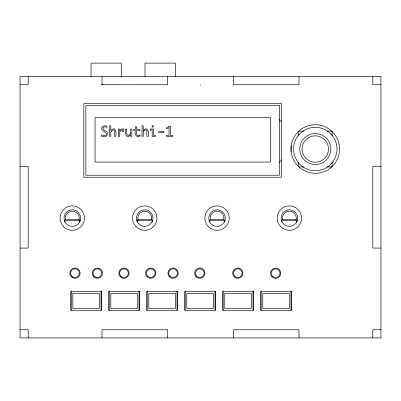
<?xml version="1.0" encoding="UTF-8"?>
<svg xmlns="http://www.w3.org/2000/svg" width="401" height="401" viewBox="0 0 401 401"><rect width="100%" height="100%" fill="white"/><g stroke="black" fill="none" stroke-linecap="round" stroke-linejoin="round"><path stroke-width="0.6" d="M79.453 222.229L80.28 220.234A8.276 8.276 0 0 0 70.145 210.099A8.276 8.276 0 0 0 66.436 223.943A8.276 8.276 0 0 0 80.28 220.234M151.904 222.229L152.731 220.234M224.219 222.229L225.046 220.234M296.534 222.229L297.362 220.234A8.276 8.276 0 0 0 287.226 210.099A8.276 8.276 0 0 0 283.517 223.943A8.276 8.276 0 0 0 297.362 220.234M279.327 162.535L281.858 159.814M102.887 84.736L101.999 84.897L101.999 76.581M101.618 84.721L167.668 84.736L167.668 76.581M380.95 84.721L372.81 84.721L372.81 76.581M304.068 131.122L298.459 131.122L298.459 136.064M327.121 131.122L332.108 131.122L332.108 136.064M20.05 166.4L28.19 166.4L28.19 248.079L20.05 248.079M380.95 166.4L372.81 166.4L372.81 248.079L380.95 248.079M298.459 166.941L304.068 166.941M327.121 166.941L332.108 166.941L332.108 162.004M64.471 220.67L80.28 220.67M136.741 220.67L152.731 220.67M209.237 220.67L224.866 220.67M281.372 220.67L297.181 220.67M20.05 329.757L28.19 329.757L28.19 337.898M380.95 329.757L372.81 329.757L372.81 337.898M20.05 84.721L28.19 84.741L28.19 76.581M279.327 119.744L281.597 121.854M281.372 220.234L282.199 222.229M209.056 220.234L209.883 222.229M136.741 220.234L137.568 222.229M64.29 220.234L65.117 222.229M299.001 76.581L299.001 84.731L233.332 84.731L233.332 76.581M299.001 337.898L299.001 329.757L233.332 329.757L233.332 337.898M298.459 162.004L298.459 166.325M291.131 145.984L291.131 151.723M290.996 291.041L290.996 310.319M261.146 291.041L261.146 310.319M253.006 291.041L253.006 310.319M223.156 291.041L223.156 310.319M215.016 291.041L215.016 310.319M200.5 84.731L200.5 85.132M185.167 291.041L185.167 310.319M177.026 291.041L177.026 310.319M175.397 76.656L175.397 63.107L145.007 63.107L145.007 76.656M167.668 337.898L167.668 329.757L101.999 329.757L101.999 337.898M147.177 291.041L147.177 310.319M139.037 291.041L139.037 310.319M121.378 76.651L121.378 63.102L91.032 63.102L91.032 76.651M109.187 291.041L109.187 310.319M101.047 291.041L101.047 310.319M71.203 291.041L71.203 310.319M101.638 128.034C100.962 131.408 105.869 131.307 106.395 134.034A1.519 1.519 0 0 1 105.829 135.222L104.36 135.683L101.483 134.931L101.483 136.185C103.844 137.533 108.481 136.515 107.618 133.077C107.047 130.571 102.456 130.691 103.042 127.824C103.874 126.45 105.754 126.881 107.012 127.317L107.012 126.175C105.147 125.558 102.11 125.643 101.638 128.034M79.192 218.094L78.957 219.883L79.192 219.312L65.378 219.312L65.614 219.883L65.378 218.094A6.907 6.907 0 0 1 72.285 211.187A6.907 6.907 0 0 1 79.192 218.094M151.643 218.094L151.408 219.883L151.643 219.312L137.829 219.312L138.064 219.883L137.829 218.094A6.907 6.907 0 0 1 144.736 211.187A6.907 6.907 0 0 1 151.643 218.094M223.958 218.094L223.723 219.883L223.958 219.312L210.144 219.312L210.38 219.883L210.144 218.094A6.907 6.907 0 0 1 217.051 211.187A6.907 6.907 0 0 1 223.958 218.094M296.274 218.094L296.038 219.883L296.274 219.312L282.459 219.312L282.695 219.883L282.459 218.094A6.907 6.907 0 0 1 289.367 211.187A6.907 6.907 0 0 1 296.274 218.094M152.039 126.014L152.255 126.987L152.786 127.192L153.543 126.731L153.327 125.754L152.786 125.548L152.039 126.014M111.348 131.262L110.801 132.104L110.801 136.4L109.573 136.4L109.573 125.754L110.801 125.754L110.801 130.641C115.252 125.282 116.766 132.711 115.719 136.4L114.491 136.4L114.385 130.731A1.103 1.103 0 0 0 113.724 130.009L112.746 130.109L111.348 131.262M143.779 131.262L143.227 132.104L143.227 136.4L142.004 136.4L142.004 125.754L143.227 125.754L143.227 130.641C147.683 125.282 149.192 132.711 148.144 136.4L146.916 136.4L146.816 130.731A1.103 1.103 0 0 0 146.154 130.009L145.172 130.109L143.779 131.262M130.626 133.327C127.162 138.756 125.964 132.53 126.937 129.032L125.708 129.032C124.671 132.661 126.18 140.18 130.626 134.786L130.626 136.4L131.849 136.4L131.849 129.032L130.626 129.032L130.626 133.327M120.17 131.172L119.538 132.119L119.538 136.4L118.31 136.4L118.31 129.032L119.538 129.032L119.538 130.641L121.638 128.942L123.839 129.032L123.839 131.693L122.656 131.693L122.656 130.009L121.488 130.089L120.17 131.172M169.047 126.165L166.54 127.754L166.54 128.861L169.047 127.478L169.047 135.378L166.54 135.378L166.54 136.4L172.736 136.4L172.736 135.378L170.275 135.378L170.275 126.165L169.047 126.165M140.054 135.022C136.916 137.182 135.643 133.147 136.576 130.671L139.854 130.671L139.854 129.648L136.576 129.648L136.576 126.676L135.348 126.676L135.348 129.648L133.508 129.648L133.508 130.671L135.348 130.671C134.119 133.864 136.41 138.265 140.054 136.104L140.054 135.022M380.95 76.581L20.05 76.581L20.05 337.898L380.95 337.898L380.95 76.581M281.362 103.448L83.819 103.448L83.819 177.252L281.362 177.252L281.362 103.448M279.327 105.483L85.854 105.483L85.854 175.217L279.327 175.217L279.327 105.483M270.449 117.558L95.077 117.558L95.077 162.059L270.449 162.059L270.449 117.558M153.403 129.032L150.129 129.032L150.129 130.054L152.174 130.054L152.174 136.4L155.453 136.4L155.453 135.378L153.403 135.378L153.403 129.032M163.809 131.744L158.691 131.744L158.691 132.766L163.809 132.766L163.809 131.744M101.458 291.492L70.792 291.492L70.792 310.489L101.458 310.489L101.458 291.492M139.448 291.492L108.781 291.492L108.781 310.489L139.448 310.489L139.448 291.492M177.432 291.492L146.771 291.492L146.771 310.489L177.432 310.489L177.432 291.492M215.422 291.492L184.761 291.492L184.761 310.489L215.422 310.489L215.422 291.492M253.412 291.492L222.75 291.492L222.75 310.489L253.412 310.489L253.412 291.492M291.402 291.492L260.74 291.492L260.74 310.489L291.402 310.489L291.402 291.492M99.423 293.527L72.827 293.527L72.827 308.454L99.423 308.454L99.423 293.527M137.413 293.527L110.816 293.527L110.816 308.454L137.413 308.454L137.413 293.527M175.397 293.527L148.806 293.527L148.806 308.454L175.397 308.454L175.397 293.527M213.387 293.527L186.796 293.527L186.796 308.454L213.387 308.454L213.387 293.527M251.377 293.527L224.786 293.527L224.786 308.454L251.377 308.454L251.377 293.527M289.367 293.527L262.775 293.527L262.775 308.454L289.367 308.454L289.367 293.527M330.635 133.683L326.138 130.235A21.709 21.709 0 0 0 293.657 147.142A21.709 21.709 0 0 0 322.705 169.433A21.709 21.709 0 0 0 330.635 133.683M326.239 138.074L323.031 135.613A15.494 15.494 0 0 0 299.848 147.683A15.494 15.494 0 0 0 320.584 163.593A15.494 15.494 0 0 0 326.239 138.074M324.625 139.688L321.888 137.588A13.213 13.213 0 0 0 302.118 147.884A13.213 13.213 0 0 0 319.803 161.453A13.213 13.213 0 0 0 324.625 139.688M303.141 170.064A24.286 24.286 0 0 0 339.567 149.032A24.286 24.286 0 0 0 303.141 127.999A24.286 24.286 0 0 0 303.141 170.064M71.929 276.249A4.341 4.341 0 0 0 79.192 274.299A4.341 4.341 0 0 0 73.874 268.986A4.341 4.341 0 0 0 71.929 276.249M212.916 225.262A8.276 8.276 0 0 0 225.327 218.094A8.276 8.276 0 0 0 212.916 210.926A8.276 8.276 0 0 0 212.916 225.262M234.74 276.249A4.341 4.341 0 0 0 242.004 274.299A4.341 4.341 0 0 0 236.685 268.986A4.341 4.341 0 0 0 234.74 276.249M147.638 276.249A4.341 4.341 0 0 0 154.901 274.299A4.341 4.341 0 0 0 149.583 268.986A4.341 4.341 0 0 0 147.638 276.249M196.751 276.249A4.341 4.341 0 0 0 204.014 274.299A4.341 4.341 0 0 0 198.695 268.986A4.341 4.341 0 0 0 196.751 276.249M170.024 276.249A4.341 4.341 0 0 0 177.287 274.299A4.341 4.341 0 0 0 171.969 268.986A4.341 4.341 0 0 0 170.024 276.249M120.907 276.249A4.341 4.341 0 0 0 128.17 274.299A4.341 4.341 0 0 0 122.856 268.986A4.341 4.341 0 0 0 120.907 276.249M140.601 225.262A8.276 8.276 0 0 0 153.012 218.094A8.276 8.276 0 0 0 140.601 210.926A8.276 8.276 0 0 0 140.601 225.262M94.315 276.249A4.341 4.341 0 0 0 101.578 274.299A4.341 4.341 0 0 0 96.26 268.986A4.341 4.341 0 0 0 94.315 276.249M272.595 276.249A4.341 4.341 0 0 0 279.858 274.299A4.341 4.341 0 0 0 274.54 268.986A4.341 4.341 0 0 0 272.595 276.249M280.735 226.725A12.21 12.21 0 0 0 301.161 221.252A12.21 12.21 0 0 0 286.209 206.299A12.21 12.21 0 0 0 280.735 226.725M93.739 276.825A5.158 5.158 0 0 0 102.365 274.515A5.158 5.158 0 0 0 96.05 268.199A5.158 5.158 0 0 0 93.739 276.825M234.164 276.825A5.158 5.158 0 0 0 242.79 274.515A5.158 5.158 0 0 0 236.475 268.199A5.158 5.158 0 0 0 234.164 276.825M147.062 276.825A5.158 5.158 0 0 0 155.688 274.515A5.158 5.158 0 0 0 149.373 268.199A5.158 5.158 0 0 0 147.062 276.825M169.448 276.825A5.158 5.158 0 0 0 178.074 274.515A5.158 5.158 0 0 0 171.758 268.199A5.158 5.158 0 0 0 169.448 276.825M272.018 276.825A5.158 5.158 0 0 0 280.645 274.515A5.158 5.158 0 0 0 274.329 268.199A5.158 5.158 0 0 0 272.018 276.825M136.104 226.725A12.21 12.21 0 0 0 156.53 221.252A12.21 12.21 0 0 0 141.578 206.299A12.21 12.21 0 0 0 136.104 226.725M63.649 226.725A12.21 12.21 0 0 0 84.08 221.252A12.21 12.21 0 0 0 69.127 206.299A12.21 12.21 0 0 0 63.649 226.725M72.421 277.642A5.158 5.158 0 0 0 80.155 273.176A5.158 5.158 0 0 0 72.421 268.715A5.158 5.158 0 0 0 72.421 277.642M120.335 276.825A5.158 5.158 0 0 0 128.957 274.515A5.158 5.158 0 0 0 122.646 268.199A5.158 5.158 0 0 0 120.335 276.825M196.174 276.825A5.158 5.158 0 0 0 204.801 274.515A5.158 5.158 0 0 0 198.485 268.199A5.158 5.158 0 0 0 196.174 276.825M210.946 228.67A12.21 12.21 0 0 0 229.262 218.094A12.21 12.21 0 0 0 210.946 207.517A12.21 12.21 0 0 0 210.946 228.67"/></g></svg>
